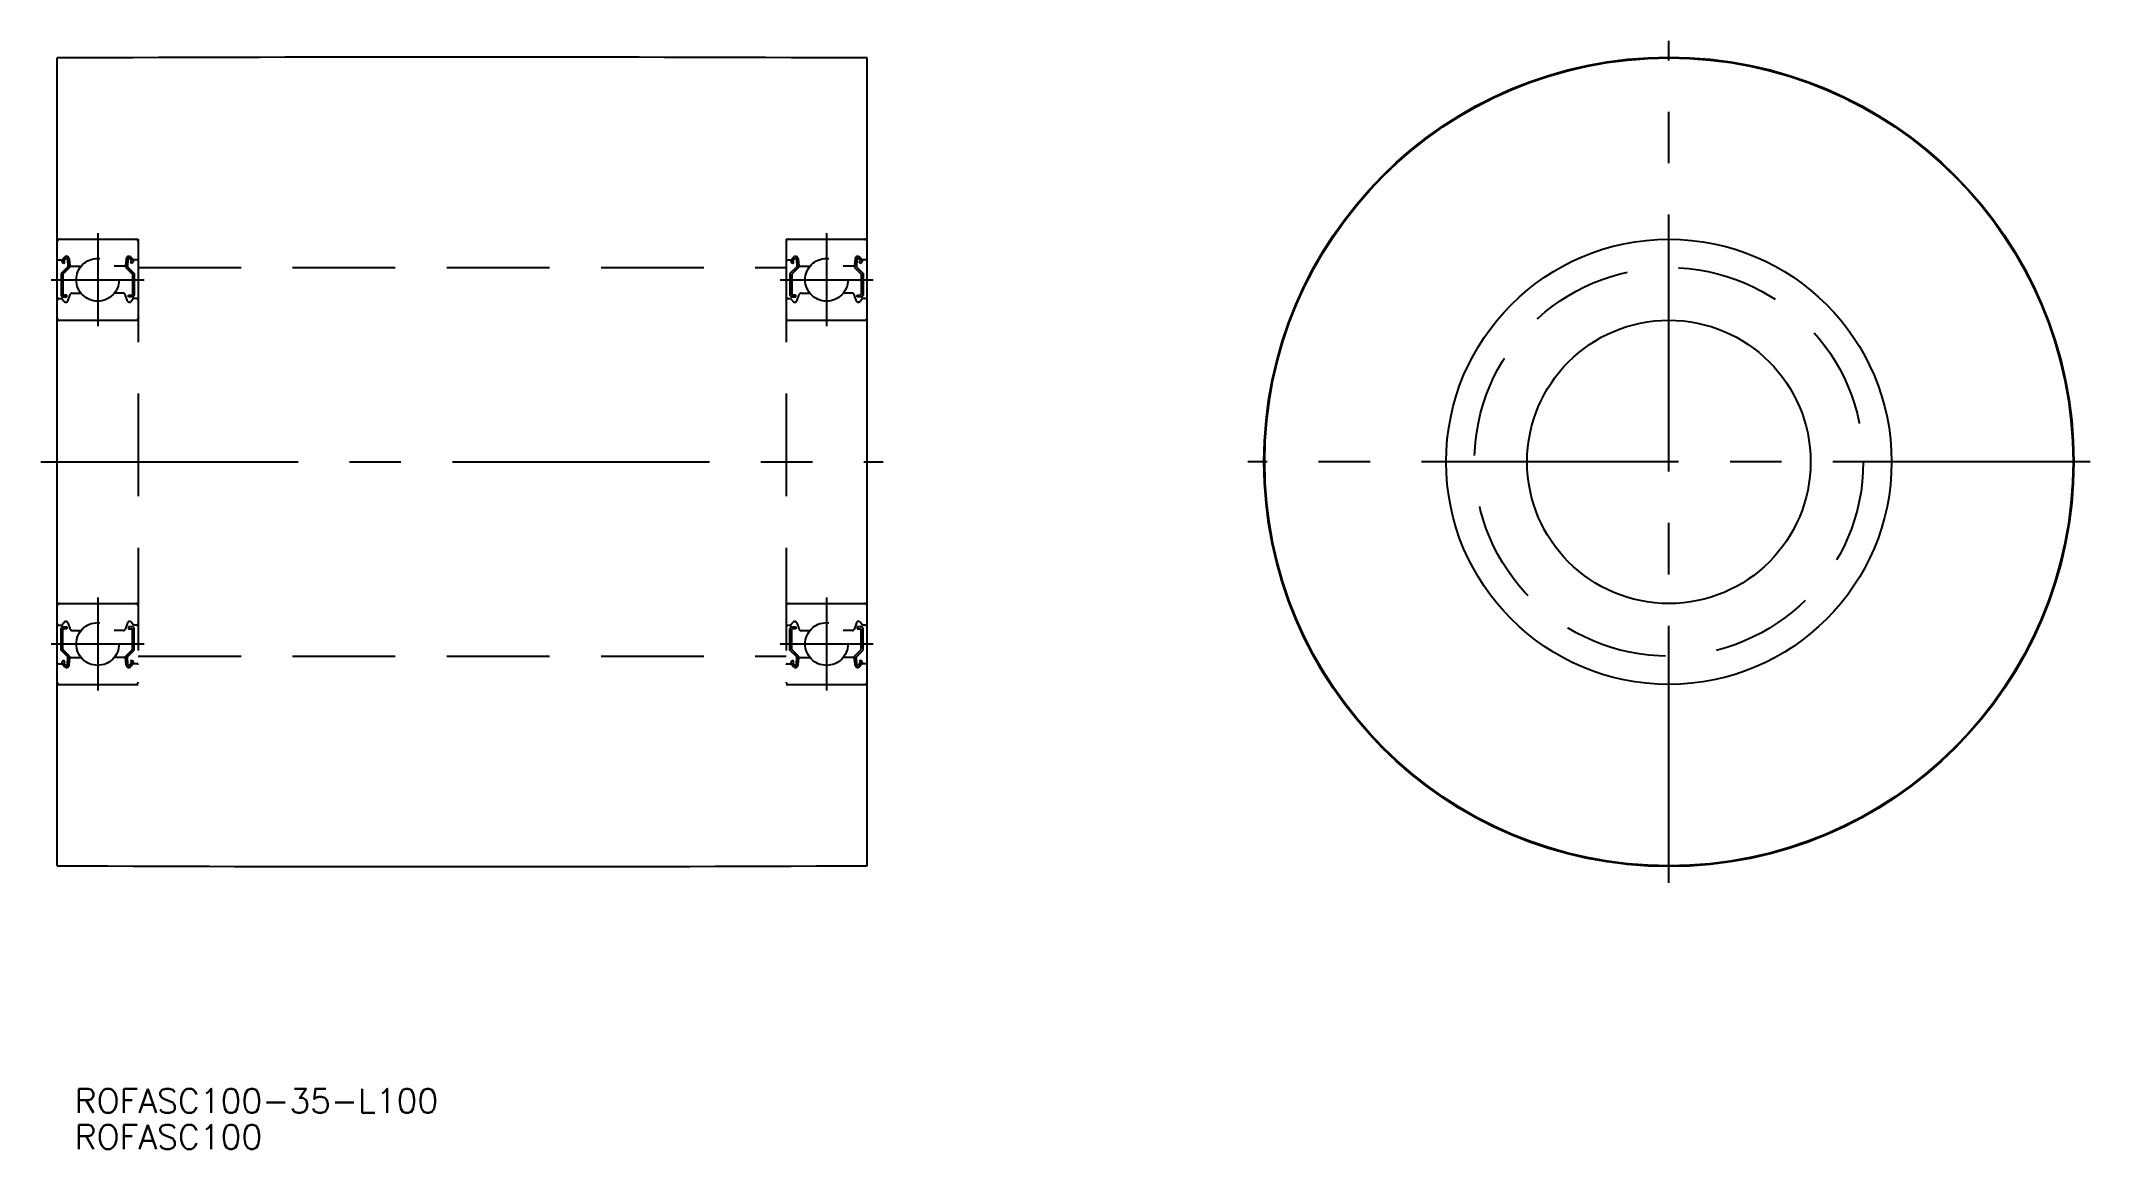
# Model space of a CAD drawing. Extents: x 48 to 301, y -85 to 52.
import ezdxf

# ---------------------------------------------------------------- set-up
doc = ezdxf.new("R2010")
doc.units = 0
doc.linetypes.add('CENTER', pattern=[50.8, 31.75, -6.35, 6.35, -6.35])
doc.linetypes.add('DASHED', pattern=[19.05, 12.7, -6.35])
doc.layers.get('0').update_dxf_attribs({"linetype": 'CONTINUOUS'})
doc.layers.add('CENTER', color=1, linetype='CONTINUOUS')
doc.styles.get("Standard").update_dxf_attribs({"font": 'txt.shx', "height": 3, "bigfont": 'bigfont.shx'})

# ---------------------------------------------------------------- blocks, each defined once
blk = doc.blocks.new('*U9')
at = {"color": 7, "linetype": 'CONTINUOUS'}
blk.add_text('ROFASC100-35-L100', height=3, dxfattribs=at).set_placement((52.18, -80.44))
blk = doc.blocks.new('*U10')
at = {"color": 7, "linetype": 'CONTINUOUS'}
blk.add_text('ROFASC100', height=3, dxfattribs=at).set_placement((52.18, -84.89))

msp = doc.modelspace()

# ---------------------------------------------------------------- linework, layer by layer
at = {"color": 7, "linetype": 'CONTINUOUS'}
for p, q in [((50, -49.9), (50, 49.9)), ((150, -49.9), (150, 49.9))]:
    msp.add_line(p, q, dxfattribs=at)
at = {"color": 3, "linetype": 'DASHED'}
for p, q in [((50, 27.5), (60, 27.5)), ((60, 27.5), (60, -27.5)), ((140, 27.5), (150, 27.5)), ((140, 27.5), (140, -27.5)), ((50.11, 24.94), (50.63, 24.94)), ((51.32, 24.09), (50.48, 23.26)), ((50.48, 23.26), (50.48, 20.61)), ((50.63, 24.94), (50.9, 25.27)), ((50.82, 24.49), (50.65, 24.63)), ((51.54, 24), (50.71, 23.17)), ((50.71, 23.17), (50.71, 20.61)), ((50.8, 24.8), (51.07, 25.13)), ((50.96, 24.66), (50.8, 24.8)), ((50.82, 24.49), (50.96, 24.66)), ((51.27, 25.06), (51.32, 24.09)), ((51.49, 25.09), (51.56, 24.27)), ((51.54, 24.52), (51.54, 24)), ((51.67, 24.17), (52.95, 24.17)), ((58.33, 24.17), (57.05, 24.17)), ((58.51, 25.09), (58.44, 24.27)), ((58.46, 24.52), (58.46, 24)), ((58.46, 24), (59.29, 23.17)), ((58.73, 25.06), (58.68, 24.09)), ((58.68, 24.09), (59.52, 23.26)), ((59.2, 24.8), (58.93, 25.13)), ((59.04, 24.66), (59.2, 24.8)), ((59.18, 24.49), (59.04, 24.66)), ((59.37, 24.94), (59.1, 25.27)), ((59.18, 24.49), (59.35, 24.63)), ((59.29, 23.17), (59.29, 20.61)), ((59.89, 24.94), (59.37, 24.94)), ((59.52, 23.26), (59.52, 20.61)), ((60, 24), (140, 24)), ((140.11, 24.94), (140.63, 24.94)), ((141.32, 24.09), (140.48, 23.26)), ((140.48, 23.26), (140.48, 20.61)), ((140.63, 24.94), (140.9, 25.27)), ((140.82, 24.49), (140.65, 24.63)), ((141.54, 24), (140.71, 23.17)), ((140.71, 23.17), (140.71, 20.61)), ((140.8, 24.8), (141.07, 25.13)), ((140.96, 24.66), (140.8, 24.8)), ((140.82, 24.49), (140.96, 24.66)), ((141.27, 25.06), (141.32, 24.09)), ((141.49, 25.09), (141.56, 24.27)), ((141.54, 24.52), (141.54, 24)), ((141.67, 24.17), (142.95, 24.17)), ((148.33, 24.17), (147.05, 24.17)), ((148.51, 25.09), (148.44, 24.27)), ((148.46, 24.52), (148.46, 24)), ((148.46, 24), (149.29, 23.17)), ((148.73, 25.06), (148.68, 24.09)), ((148.68, 24.09), (149.52, 23.26)), ((149.2, 24.8), (148.93, 25.13)), ((149.04, 24.66), (149.2, 24.8)), ((149.18, 24.49), (149.04, 24.66)), ((149.37, 24.94), (149.1, 25.27)), ((149.18, 24.49), (149.35, 24.63)), ((149.29, 23.17), (149.29, 20.61)), ((149.89, 24.94), (149.37, 24.94)), ((149.52, 23.26), (149.52, 20.61)), ((51.21, 20.61), (50.71, 20.61)), ((50.71, 20.39), (51.21, 20.39)), ((51.21, 20.39), (51.21, 20.61)), ((51.32, 19.87), (51.61, 20.69)), ((51.82, 20.83), (52.95, 20.83)), ((52.1, 20.83), (52.1, 20.83)), ((52.38, 20.83), (52.38, 20.83)), ((58.18, 20.83), (57.05, 20.83)), ((58.68, 19.87), (58.39, 20.69)), ((58.79, 20.39), (58.79, 20.61)), ((58.79, 20.61), (59.29, 20.61)), ((59.29, 20.39), (58.79, 20.39)), ((141.21, 20.61), (140.71, 20.61)), ((140.71, 20.39), (141.21, 20.39)), ((141.21, 20.39), (141.21, 20.61)), ((141.32, 19.87), (141.61, 20.69)), ((141.82, 20.83), (142.95, 20.83)), ((142.1, 20.83), (142.1, 20.83)), ((142.38, 20.83), (142.38, 20.83)), ((148.18, 20.83), (147.05, 20.83)), ((148.68, 19.87), (148.39, 20.69)), ((148.79, 20.39), (148.79, 20.61)), ((148.79, 20.61), (149.29, 20.61)), ((149.29, 20.39), (148.79, 20.39)), ((50.22, 20.17), (50.56, 20.17)), ((50.56, 20.17), (50.86, 19.8)), ((51.03, 19.72), (51.11, 19.72)), ((58.97, 19.72), (58.89, 19.72)), ((59.44, 20.17), (59.14, 19.8)), ((59.78, 20.17), (59.44, 20.17)), ((140.22, 20.17), (140.56, 20.17)), ((140.56, 20.17), (140.86, 19.8)), ((141.03, 19.72), (141.11, 19.72)), ((148.97, 19.72), (148.89, 19.72)), ((149.44, 20.17), (149.14, 19.8)), ((149.78, 20.17), (149.44, 20.17)), ((50, 17.5), (60, 17.5)), ((50.3, 17.5), (59.7, 17.5)), ((140, 17.5), (150, 17.5)), ((140.3, 17.5), (149.7, 17.5)), ((50, -17.5), (60, -17.5)), ((140, -17.5), (150, -17.5)), ((50.22, -20.17), (50.56, -20.17)), ((50.56, -20.17), (50.86, -19.8)), ((51.03, -19.72), (51.11, -19.72)), ((51.32, -19.87), (51.61, -20.69)), ((58.68, -19.87), (58.39, -20.69)), ((58.97, -19.72), (58.89, -19.72)), ((59.44, -20.17), (59.14, -19.8)), ((59.78, -20.17), (59.44, -20.17)), ((140.22, -20.17), (140.56, -20.17)), ((140.56, -20.17), (140.86, -19.8)), ((141.03, -19.72), (141.11, -19.72)), ((141.32, -19.87), (141.61, -20.69)), ((148.68, -19.87), (148.39, -20.69)), ((148.97, -19.72), (148.89, -19.72)), ((149.44, -20.17), (149.14, -19.8)), ((149.78, -20.17), (149.44, -20.17)), ((50.48, -23.26), (50.48, -20.61)), ((50.71, -20.39), (51.21, -20.39)), ((50.71, -23.17), (50.71, -20.61)), ((51.21, -20.61), (50.71, -20.61)), ((51.21, -20.39), (51.21, -20.61)), ((51.82, -20.83), (52.95, -20.83)), ((52.1, -20.83), (52.1, -20.83)), ((52.38, -20.83), (52.38, -20.83)), ((58.18, -20.83), (57.05, -20.83)), ((58.79, -20.39), (58.79, -20.61)), ((59.29, -20.39), (58.79, -20.39)), ((58.79, -20.61), (59.29, -20.61)), ((59.29, -23.17), (59.29, -20.61)), ((59.52, -23.26), (59.52, -20.61)), ((140.48, -23.26), (140.48, -20.61)), ((140.71, -20.39), (141.21, -20.39)), ((140.71, -23.17), (140.71, -20.61)), ((141.21, -20.61), (140.71, -20.61)), ((141.21, -20.39), (141.21, -20.61)), ((141.82, -20.83), (142.95, -20.83)), ((142.1, -20.83), (142.1, -20.83)), ((142.38, -20.83), (142.38, -20.83)), ((148.18, -20.83), (147.05, -20.83)), ((148.79, -20.39), (148.79, -20.61)), ((149.29, -20.39), (148.79, -20.39)), ((148.79, -20.61), (149.29, -20.61)), ((149.29, -23.17), (149.29, -20.61)), ((149.52, -23.26), (149.52, -20.61)), ((50.11, -24.94), (50.63, -24.94)), ((51.32, -24.09), (50.48, -23.26)), ((50.63, -24.94), (50.9, -25.27)), ((50.82, -24.49), (50.65, -24.63)), ((51.54, -24), (50.71, -23.17)), ((50.96, -24.66), (50.8, -24.8)), ((50.8, -24.8), (51.07, -25.13)), ((50.82, -24.49), (50.96, -24.66)), ((51.27, -25.06), (51.32, -24.09)), ((51.49, -25.09), (51.56, -24.27)), ((51.54, -24.52), (51.54, -24)), ((51.67, -24.17), (52.95, -24.17)), ((58.33, -24.17), (57.05, -24.17)), ((58.51, -25.09), (58.44, -24.27)), ((58.46, -24), (59.29, -23.17)), ((58.46, -24.52), (58.46, -24)), ((58.68, -24.09), (59.52, -23.26)), ((58.73, -25.06), (58.68, -24.09)), ((59.2, -24.8), (58.93, -25.13)), ((59.18, -24.49), (59.04, -24.66)), ((59.04, -24.66), (59.2, -24.8)), ((59.37, -24.94), (59.1, -25.27)), ((59.18, -24.49), (59.35, -24.63)), ((59.89, -24.94), (59.37, -24.94)), ((60, -24), (140, -24)), ((140.11, -24.94), (140.63, -24.94)), ((141.32, -24.09), (140.48, -23.26)), ((140.63, -24.94), (140.9, -25.27)), ((140.82, -24.49), (140.65, -24.63)), ((141.54, -24), (140.71, -23.17)), ((140.96, -24.66), (140.8, -24.8)), ((140.8, -24.8), (141.07, -25.13)), ((140.82, -24.49), (140.96, -24.66)), ((141.27, -25.06), (141.32, -24.09)), ((141.49, -25.09), (141.56, -24.27)), ((141.54, -24.52), (141.54, -24)), ((141.67, -24.17), (142.95, -24.17)), ((148.33, -24.17), (147.05, -24.17)), ((148.51, -25.09), (148.44, -24.27)), ((148.46, -24), (149.29, -23.17)), ((148.46, -24.52), (148.46, -24)), ((148.68, -24.09), (149.52, -23.26)), ((148.73, -25.06), (148.68, -24.09)), ((149.2, -24.8), (148.93, -25.13)), ((149.18, -24.49), (149.04, -24.66)), ((149.04, -24.66), (149.2, -24.8)), ((149.37, -24.94), (149.1, -25.27)), ((149.18, -24.49), (149.35, -24.63)), ((149.89, -24.94), (149.37, -24.94)), ((50, -27.5), (60, -27.5)), ((140, -27.5), (150, -27.5))]:
    msp.add_line(p, q, dxfattribs=at)
at = {"color": 7, "linetype": 'CONTINUOUS'}
for radius in [50, 49.9, 27.5, 17.5]:
    msp.add_circle((249, 0), radius, dxfattribs=at)
at = {"color": 3, "linetype": 'DASHED'}
for centre, radius in [((55, 22.5), 2.64), ((145, 22.5), 2.64), ((249, 0), 24), ((55, -22.5), 2.64), ((145, -22.5), 2.64)]:
    msp.add_circle(centre, radius, dxfattribs=at)
at = {"color": 7, "linetype": 'CONTINUOUS'}
for centre, start, end in [((100, -12450.05), 89.770817, 90.229183), ((100, 12450.05), 269.770817, 270.229183)]:
    msp.add_arc(centre, 12500.05, start, end, dxfattribs=at)
at = {"color": 3, "linetype": 'DASHED'}
for centre, radius, start, end in [((50.3, 27.2), 0.3, 90, 180), ((51.16, 25.06), 0.333, 4.9967, 140.001), ((58.84, 25.06), 0.333, 39.999, 175.0033), ((59.7, 27.2), 0.3, 0, 90), ((140.3, 27.2), 0.3, 90, 180), ((141.16, 25.06), 0.333, 4.9967, 140.001), ((148.84, 25.06), 0.333, 39.999, 175.0033), ((149.7, 27.2), 0.3, 0, 90), ((50.11, 25.05), 0.111, 180, 270), ((50.8, 24.8), 0.222, 140.001, 230.0841), ((51.16, 25.06), 0.111, 2.8198, 140), ((51.67, 24.28), 0.111, 184.9967, 270.0005), ((58.33, 24.28), 0.111, 269.9995, 355.0033), ((58.84, 25.06), 0.111, 40, 177.1802), ((59.2, 24.8), 0.222, 309.9159, 39.999), ((59.89, 25.05), 0.111, 270, 0), ((140.11, 25.05), 0.111, 180, 270), ((140.8, 24.8), 0.222, 140.001, 230.0841), ((141.16, 25.06), 0.111, 2.8198, 140), ((141.67, 24.28), 0.111, 184.9967, 270.0005), ((148.33, 24.28), 0.111, 269.9995, 355.0033), ((148.84, 25.06), 0.111, 40, 177.1802), ((149.2, 24.8), 0.222, 309.9159, 39.999), ((149.89, 25.05), 0.111, 270, 0), ((50.71, 20.61), 0.222, 180, 270), ((51.82, 20.61), 0.222, 90, 159.9921), ((58.18, 20.61), 0.222, 20.0079, 90), ((59.29, 20.61), 0.222, 270, 0), ((140.71, 20.61), 0.222, 180, 270), ((141.82, 20.61), 0.222, 90, 159.9921), ((148.18, 20.61), 0.222, 20.0079, 90), ((149.29, 20.61), 0.222, 270, 0), ((50.22, 19.95), 0.222, 90, 180), ((50.3, 17.8), 0.3, 180, 270), ((51.03, 19.95), 0.222, 219.9936, 270), ((51.11, 19.95), 0.222, 270, 339.9921), ((58.89, 19.95), 0.222, 200.0079, 270), ((58.97, 19.95), 0.222, 270, 320.0064), ((59.7, 17.8), 0.3, 270, 0), ((59.78, 19.95), 0.222, 0, 90), ((140.22, 19.95), 0.222, 90, 180), ((140.3, 17.8), 0.3, 180, 270), ((141.03, 19.95), 0.222, 219.9936, 270), ((141.11, 19.95), 0.222, 270, 339.9921), ((148.89, 19.95), 0.222, 200.0079, 270), ((148.97, 19.95), 0.222, 270, 320.0064), ((149.7, 17.8), 0.3, 270, 0), ((149.78, 19.95), 0.222, 0, 90), ((50.3, -17.8), 0.3, 90, 180), ((59.7, -17.8), 0.3, 0, 90), ((140.3, -17.8), 0.3, 90, 180), ((149.7, -17.8), 0.3, 0, 90), ((50.22, -19.95), 0.222, 180, 270), ((51.03, -19.95), 0.222, 90, 140.0064), ((51.11, -19.95), 0.222, 20.0079, 90), ((58.89, -19.95), 0.222, 90, 159.9921), ((58.97, -19.95), 0.222, 39.9936, 90), ((59.78, -19.95), 0.222, 270, 0), ((140.22, -19.95), 0.222, 180, 270), ((141.03, -19.95), 0.222, 90, 140.0064), ((141.11, -19.95), 0.222, 20.0079, 90), ((148.89, -19.95), 0.222, 90, 159.9921), ((148.97, -19.95), 0.222, 39.9936, 90), ((149.78, -19.95), 0.222, 270, 0), ((50.71, -20.61), 0.222, 90, 180), ((51.82, -20.61), 0.222, 200.0079, 270), ((58.18, -20.61), 0.222, 270, 339.9921), ((59.29, -20.61), 0.222, 0, 90), ((140.71, -20.61), 0.222, 90, 180), ((141.82, -20.61), 0.222, 200.0079, 270), ((148.18, -20.61), 0.222, 270, 339.9921), ((149.29, -20.61), 0.222, 0, 90), ((50.11, -25.05), 0.111, 90, 180), ((50.8, -24.8), 0.222, 129.9159, 219.999), ((51.16, -25.06), 0.333, 219.999, 355.0033), ((51.16, -25.06), 0.111, 220, 357.1802), ((51.67, -24.28), 0.111, 89.9995, 175.0033), ((58.33, -24.28), 0.111, 4.9967, 90.0005), ((58.84, -25.06), 0.333, 184.9967, 320.001), ((58.84, -25.06), 0.111, 182.8198, 320), ((59.2, -24.8), 0.222, 320.001, 50.0841), ((59.89, -25.05), 0.111, 0, 90), ((140.11, -25.05), 0.111, 90, 180), ((140.8, -24.8), 0.222, 129.9159, 219.999), ((141.16, -25.06), 0.333, 219.999, 355.0033), ((141.16, -25.06), 0.111, 220, 357.1802), ((141.67, -24.28), 0.111, 89.9995, 175.0033), ((148.33, -24.28), 0.111, 4.9967, 90.0005), ((148.84, -25.06), 0.333, 184.9967, 320.001), ((148.84, -25.06), 0.111, 182.8198, 320), ((149.2, -24.8), 0.222, 320.001, 50.0841), ((149.89, -25.05), 0.111, 0, 90), ((50.3, -27.2), 0.3, 180, 270), ((59.7, -27.2), 0.3, 270, 0), ((140.3, -27.2), 0.3, 180, 270), ((149.7, -27.2), 0.3, 270, 0)]:
    msp.add_arc(centre, radius, start, end, dxfattribs=at)
at = {"layer": 'CENTER', "color": 1, "linetype": 'CENTER'}
for p, q in [((249, -52), (249, 52)), ((55, 28.25), (55, 16.75)), ((145, 28.25), (145, 16.75)), ((49.25, 22.5), (60.75, 22.5)), ((139.25, 22.5), (150.75, 22.5)), ((48, 0), (152, 0)), ((301, 0), (197, 0)), ((55, -16.75), (55, -28.25)), ((145, -16.75), (145, -28.25)), ((49.25, -22.5), (60.75, -22.5)), ((139.25, -22.5), (150.75, -22.5))]:
    msp.add_line(p, q, dxfattribs=at)

# ---------------------------------------------------------------- block references
at = {"color": 7, "linetype": 'CONTINUOUS'}
for name in ['*U9', '*U10']:
    msp.add_blockref(name, (0, 0), dxfattribs=at)

doc.saveas('drawing.dxf')
